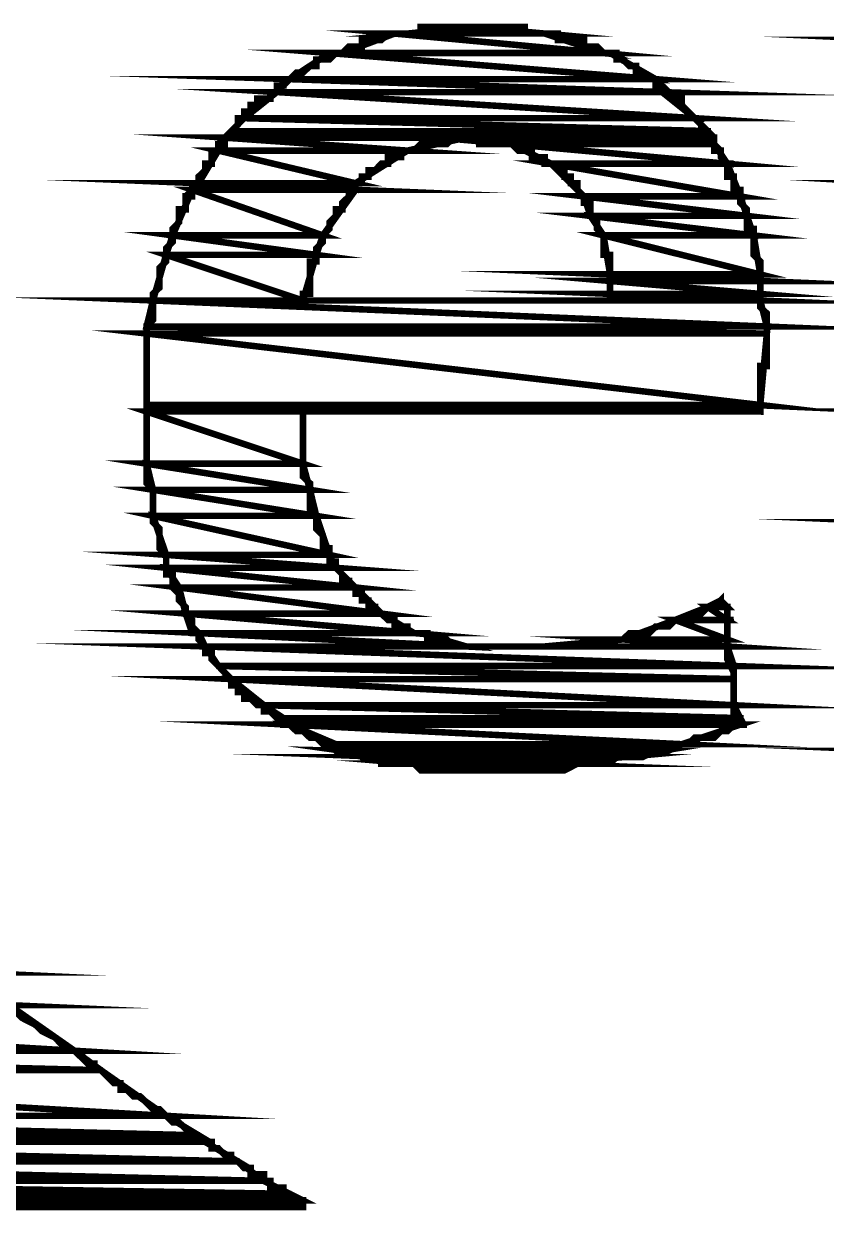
# Model space of a CAD drawing. Extents: x 0 to 210, y 0 to 297.
# Drawn here: x 14.73 to 19.94, y 14.43 to 22.14 of the extents above; entities that cross this region are included whole.
import ezdxf

# ---------------------------------------------------------------- set-up
doc = ezdxf.new("R2010")
doc.units = 0
doc.header["$MEASUREMENT"] = 0
doc.layers.add('C00-A5-DD', color=132, linetype='Continuous')
doc.layers.add('CDD-6E-00', color=32, linetype='Continuous')

msp = doc.modelspace()

# ---------------------------------------------------------------- linework, layer by layer
at = {"layer": 'C00-A5-DD', "const_width": 0.04233}
for points in [[(17.643, 22.1189), (17.6003, 22.1189), (17.5576, 22.1189), (17.5149, 22.1189), (17.4735, 22.1189), (17.4308, 22.1189), (17.3881, 22.1189), (17.3468, 22.1189), (17.304, 22.1189), (17.304, 22.0762), (17.2613, 22.0762), (17.2186, 22.0762), (17.1772, 22.0762), (17.1345, 22.0762), (17.0918, 22.0762), (17.0491, 22.0348), (17.0077, 22.0348), (16.965, 22.0348), (16.9223, 22.0348), (16.9223, 21.9921), (16.881, 21.9921), (16.8383, 21.9921), (16.7955, 21.9494), (16.7528, 21.9494), (16.7115, 21.9081), (16.6688, 21.9081), (16.626, 21.9081), (16.626, 21.8653), (16.5847, 21.8653), (16.5392, 21.8226), (16.4965, 21.8226), (16.4538, 21.7799), (16.4124, 21.7799), (16.4124, 21.7386), (16.3697, 21.7386), (16.3697, 21.6958), (16.327, 21.6958), (16.327, 21.6531), (16.2857, 21.6531), (16.2429, 21.6531), (16.2429, 21.6118), (16.2002, 21.6118), (16.2002, 21.569), (16.1575, 21.569), (16.1575, 21.5263), (16.1162, 21.5263), (16.1162, 21.4836), (16.0734, 21.4423), (16.0734, 21.3996), (16.0307, 21.3996), (16.0307, 21.3568), (15.9894, 21.3568), (15.9894, 21.3155), (15.9466, 21.3155), (15.9466, 21.2728), (15.9466, 21.2301), (15.9039, 21.2301), (15.9039, 21.1873), (15.8612, 21.146), (15.8612, 21.1033), (15.8199, 21.1033), (15.8199, 21.0606), (15.8199, 21.0178), (15.7772, 21.0178), (15.7772, 20.9765), (15.7772, 20.9338), (15.7345, 20.9338), (15.7345, 20.8911), (15.7345, 20.8497), (15.6931, 20.807), (15.6931, 20.7643), (15.6931, 20.7216), (15.6504, 20.6802), (15.6504, 20.6375), (15.6504, 20.5948), (15.6077, 20.5534), (15.6077, 20.5107), (15.6077, 20.468), (15.6077, 20.4253), (15.5649, 20.384), (15.5649, 20.3412), (15.5649, 20.2985), (15.5649, 20.2572), (15.5649, 20.2144), (15.5236, 20.1717), (15.5236, 20.1263), (15.5236, 20.0849), (15.5236, 20.0422), (15.5236, 19.9995), (15.5236, 19.9581), (15.5236, 19.9154), (15.5236, 19.8727), (15.5236, 19.83), (15.5236, 19.7886), (15.5236, 19.7459), (15.5236, 19.7032), (15.5236, 19.6619), (15.5236, 19.6191), (15.5236, 19.5764), (15.5236, 19.5337), (15.5236, 19.4923), (15.5236, 19.4496), (15.5236, 19.4069), (15.5236, 19.3642), (15.5236, 19.3228), (15.5236, 19.2801), (15.5236, 19.2374), (15.5236, 19.1961), (15.5236, 19.1534), (15.5649, 19.1106), (15.5649, 19.0679), (15.5649, 19.0266), (15.5649, 18.9839), (15.5649, 18.9411), (15.5649, 18.8998), (15.6077, 18.8571), (15.6077, 18.8143), (15.6077, 18.7716), (15.6077, 18.7303), (15.6504, 18.6876), (15.6504, 18.6449), (15.6504, 18.6035), (15.6504, 18.5608), (15.6931, 18.5608), (15.6931, 18.5181), (15.6931, 18.4754), (15.7345, 18.434), (15.7345, 18.3913), (15.7772, 18.3486), (15.7772, 18.3059), (15.8199, 18.2645), (15.8199, 18.2218), (15.8612, 18.1791), (15.8612, 18.1378), (15.9039, 18.0923), (15.9039, 18.0496), (15.9466, 18.0496), (15.9466, 18.0082), (15.9894, 17.9655), (16.0307, 17.9228), (16.0734, 17.88), (16.0734, 17.8387), (16.1162, 17.8387), (16.1162, 17.796), (16.1575, 17.796), (16.1575, 17.7533), (16.2002, 17.7533), (16.2429, 17.7105), (16.2857, 17.7105), (16.2857, 17.6692), (16.327, 17.6692), (16.3697, 17.6265), (16.4124, 17.5838), (16.4538, 17.5838), (16.4965, 17.5424), (16.5392, 17.5424), (16.5847, 17.4997), (16.626, 17.4997), (16.6688, 17.457), (16.7115, 17.457), (16.7528, 17.4143), (16.7955, 17.4143), (16.8383, 17.4143), (16.881, 17.4143), (16.9223, 17.3729), (16.965, 17.3729), (17.0077, 17.3729), (17.0491, 17.3729), (17.0491, 17.3302), (17.0918, 17.3302), (17.1345, 17.3302), (17.1772, 17.3302), (17.2186, 17.3302), (17.2613, 17.3302), (17.304, 17.2875), (17.3468, 17.2875), (17.3881, 17.2875), (17.4308, 17.2875), (17.4735, 17.2875), (17.5149, 17.2875), (17.5576, 17.2875), (17.6003, 17.2875), (17.643, 17.2875), (17.6844, 17.2875), (17.7271, 17.2875), (17.7698, 17.2875), (17.8112, 17.2875), (17.8966, 17.2875), (17.9393, 17.2875), (17.9807, 17.2875), (18.0689, 17.2875), (18.1102, 17.2875), (18.1956, 17.2875), (18.2383, 17.2875), (18.3224, 17.3302), (18.3651, 17.3302), (18.4065, 17.3302), (18.4919, 17.3302), (18.5346, 17.3302), (18.576, 17.3729), (18.6614, 17.3729), (18.7027, 17.3729), (18.7454, 17.3729), (18.8309, 17.4143), (18.8722, 17.4143), (18.915, 17.4143), (19.0004, 17.457)], [(16.626, 19.6191), (16.6688, 19.6191), (16.7115, 19.6191), (16.7528, 19.6191), (16.7955, 19.6191), (16.8383, 19.6191), (16.881, 19.6191), (16.9223, 19.6191), (16.965, 19.6191), (17.0077, 19.6191), (17.0491, 19.6191), (17.0918, 19.6191), (17.1345, 19.6191), (17.1772, 19.6191), (17.2186, 19.6191), (17.2613, 19.6191), (17.304, 19.6191), (17.3468, 19.6191), (17.3881, 19.6191), (17.4308, 19.6191), (17.4735, 19.6191), (17.5149, 19.6191), (17.5576, 19.6191), (17.643, 19.6191), (17.7271, 19.6191), (17.8112, 19.6191), (17.8966, 19.6191), (18.0261, 19.6191), (18.1956, 19.6191), (18.2797, 19.6191), (18.3651, 19.6191), (18.4065, 19.6191), (18.4492, 19.6191), (18.4919, 19.6191), (18.5346, 19.6191), (18.576, 19.6191), (18.6187, 19.6191), (18.6614, 19.6191), (18.7027, 19.6191), (18.7454, 19.6191), (18.7882, 19.6191), (18.8309, 19.6191), (18.8722, 19.6191), (18.915, 19.6191), (18.9577, 19.6191), (19.0004, 19.6191), (19.0417, 19.6191), (19.0845, 19.6191), (19.1272, 19.6191), (19.1685, 19.6191), (19.2112, 19.6191), (19.2539, 19.6191), (19.2967, 19.6191), (19.338, 19.6191), (19.3807, 19.6191), (19.4235, 19.6191), (19.4675, 19.6191), (19.5103, 19.6191), (19.5103, 19.6619), (19.5103, 19.7032), (19.5103, 19.7459), (19.5103, 19.7886), (19.5103, 19.83), (19.5103, 19.8727), (19.5103, 19.9154), (19.553, 19.9154), (19.553, 19.9581), (19.553, 19.9995), (19.553, 20.0422), (19.553, 20.0849), (19.553, 20.1263), (19.553, 20.1717), (19.553, 20.2144), (19.553, 20.2572), (19.5103, 20.2985), (19.5103, 20.3412), (19.5103, 20.384), (19.5103, 20.4253), (19.5103, 20.468), (19.5103, 20.5107), (19.5103, 20.5534), (19.5103, 20.5948), (19.4675, 20.6375), (19.4675, 20.6802), (19.4675, 20.7216), (19.4675, 20.7643), (19.4675, 20.807), (19.4235, 20.807), (19.4235, 20.8497), (19.4235, 20.8911), (19.4235, 20.9338), (19.3807, 20.9765), (19.3807, 21.0178), (19.3807, 21.0606), (19.338, 21.0606), (19.338, 21.1033), (19.338, 21.146), (19.2967, 21.146), (19.2967, 21.1873), (19.2967, 21.2301), (19.2539, 21.2728), (19.2539, 21.3155), (19.2112, 21.3155), (19.2112, 21.3568), (19.2112, 21.3996), (19.1685, 21.3996), (19.1685, 21.4423), (19.1272, 21.4423), (19.1272, 21.4836), (19.0845, 21.5263), (19.0417, 21.569), (19.0004, 21.6118), (19.0004, 21.6531), (18.9577, 21.6531), (18.915, 21.6958), (18.8722, 21.7386), (18.8309, 21.7386), (18.8309, 21.7799), (18.7882, 21.7799), (18.7454, 21.8226), (18.7027, 21.8226), (18.7027, 21.8653), (18.6614, 21.8653), (18.6187, 21.9081), (18.576, 21.9081), (18.576, 21.9494), (18.5346, 21.9494), (18.4919, 21.9494), (18.4492, 21.9921), (18.4065, 21.9921), (18.3651, 21.9921), (18.3651, 22.0348), (18.3224, 22.0348), (18.2797, 22.0348), (18.2383, 22.0348), (18.1956, 22.0348), (18.1956, 22.0762), (18.1529, 22.0762), (18.1102, 22.0762), (18.0689, 22.0762), (18.0261, 22.0762), (17.9807, 22.0762), (17.9807, 22.1189), (17.9393, 22.1189), (17.8966, 22.1189), (17.8539, 22.1189), (17.8112, 22.1189), (17.7698, 22.1189), (17.7271, 22.1189), (17.6844, 22.1189), (17.643, 22.1189)], [(16.5392, 20.3412), (16.5392, 20.384), (16.5847, 20.384), (16.5847, 20.4253), (16.5847, 20.468), (16.5847, 20.5107), (16.5847, 20.5534), (16.5847, 20.5948), (16.626, 20.5948), (16.626, 20.6375), (16.626, 20.6802), (16.6688, 20.7216), (16.6688, 20.7643), (16.7115, 20.807), (16.7115, 20.8497), (16.7528, 20.8911), (16.7528, 20.9338), (16.7955, 20.9338), (16.7955, 20.9765), (16.8383, 21.0178), (16.8383, 21.0606), (16.881, 21.0606), (16.881, 21.1033), (16.9223, 21.1033), (16.9223, 21.146), (16.965, 21.146), (16.965, 21.1873), (17.0077, 21.1873), (17.0491, 21.2301), (17.0918, 21.2301), (17.0918, 21.2728), (17.1345, 21.2728), (17.1772, 21.2728), (17.1772, 21.3155), (17.2186, 21.3155), (17.2613, 21.3155), (17.304, 21.3568), (17.3468, 21.3568), (17.3881, 21.3568), (17.4308, 21.3568), (17.4735, 21.3568), (17.5149, 21.3996), (17.5576, 21.3996), (17.6003, 21.3996), (17.643, 21.3996), (17.6844, 21.3996), (17.6844, 21.3568), (17.7271, 21.3568), (17.7698, 21.3568), (17.8112, 21.3568), (17.8539, 21.3568), (17.8966, 21.3568), (17.9393, 21.3155), (17.9807, 21.3155), (18.0261, 21.3155), (18.0261, 21.2728), (18.0689, 21.2728), (18.1102, 21.2728), (18.1102, 21.2301), (18.1529, 21.2301), (18.1956, 21.1873), (18.2383, 21.1873), (18.2383, 21.146), (18.2797, 21.146), (18.2797, 21.1033), (18.3224, 21.1033), (18.3224, 21.0606), (18.3651, 21.0178), (18.3651, 20.9765), (18.4065, 20.9765), (18.4065, 20.9338), (18.4065, 20.8911), (18.4492, 20.8911), (18.4492, 20.8497), (18.4492, 20.807), (18.4919, 20.7643), (18.4919, 20.7216), (18.4919, 20.6802), (18.4919, 20.6375), (18.5346, 20.6375), (18.5346, 20.5948), (18.5346, 20.5534), (18.5346, 20.5107), (18.5346, 20.468), (18.5346, 20.4253), (18.5346, 20.384), (18.5346, 20.3412), (18.4919, 20.3412), (18.4492, 20.3412), (18.4065, 20.3412), (18.3651, 20.3412), (18.3224, 20.3412), (18.2797, 20.3412), (18.2383, 20.3412), (18.1956, 20.3412), (18.1529, 20.3412), (18.1102, 20.3412), (18.0689, 20.3412), (18.0261, 20.3412), (17.9807, 20.3412), (17.9393, 20.3412), (17.8966, 20.3412), (17.8539, 20.3412), (17.8112, 20.3412), (17.7271, 20.3412), (17.643, 20.3412), (17.6003, 20.3412), (17.4308, 20.3412), (17.3881, 20.3412), (17.304, 20.3412), (17.2613, 20.3412), (17.2186, 20.3412), (17.1772, 20.3412), (17.1345, 20.3412), (17.0918, 20.3412), (17.0491, 20.3412), (17.0077, 20.3412), (16.965, 20.3412), (16.9223, 20.3412), (16.881, 20.3412), (16.8383, 20.3412), (16.7955, 20.3412), (16.7528, 20.3412), (16.7115, 20.3412)], [(16.7115, 20.3412), (16.6688, 20.3412), (16.626, 20.3412), (16.5847, 20.3412), (16.5392, 20.3412)], [(19.0004, 17.457), (19.0417, 17.457), (19.0845, 17.4997), (19.1272, 17.4997), (19.2112, 17.4997), (19.2539, 17.5424), (19.2967, 17.5424), (19.338, 17.5838), (19.3807, 17.5838), (19.3807, 17.6265), (19.338, 17.6265), (19.338, 17.6692), (19.338, 17.7105), (19.338, 17.7533), (19.338, 17.796), (19.338, 17.8387), (19.338, 17.88), (19.338, 17.9228), (19.2967, 18.0082), (19.2967, 18.0496), (19.2967, 18.0923), (19.2967, 18.1378), (19.2967, 18.1791), (19.2967, 18.2218), (19.2967, 18.2645), (19.2967, 18.3059), (19.2967, 18.3486), (19.2539, 18.3486), (19.2539, 18.3913), (19.2112, 18.3486), (19.1685, 18.3486), (19.1272, 18.3059), (19.0845, 18.3059), (19.0417, 18.2645), (19.0004, 18.2645), (18.9577, 18.2645), (18.915, 18.2218), (18.8722, 18.2218), (18.8309, 18.2218), (18.7882, 18.1791), (18.7454, 18.1791), (18.6614, 18.1791), (18.6187, 18.1378), (18.576, 18.1378), (18.5346, 18.1378), (18.4919, 18.1378), (18.4492, 18.1378), (18.3651, 18.0923), (18.3224, 18.0923), (18.2797, 18.0923), (18.2383, 18.0923), (18.1956, 18.0923), (18.1102, 18.0923), (18.0689, 18.0923), (18.0261, 18.0923), (17.9807, 18.0923), (17.9393, 18.0923), (17.8966, 18.0923), (17.8539, 18.0923), (17.8112, 18.0923), (17.7698, 18.0923), (17.7271, 18.0923), (17.6844, 18.0923), (17.643, 18.0923), (17.6003, 18.0923), (17.5576, 18.0923), (17.5149, 18.0923), (17.4735, 18.1378), (17.4308, 18.1378), (17.3881, 18.1378), (17.3468, 18.1378), (17.3468, 18.1791), (17.304, 18.1791), (17.2613, 18.1791), (17.2186, 18.1791), (17.2186, 18.2218), (17.1772, 18.2218), (17.1345, 18.2218), (17.1345, 18.2645), (17.0918, 18.2645), (17.0491, 18.3059), (17.0077, 18.3059), (17.0077, 18.3486), (16.965, 18.3486), (16.965, 18.3913), (16.9223, 18.3913), (16.9223, 18.434), (16.881, 18.434), (16.881, 18.4754), (16.8383, 18.4754), (16.8383, 18.5181), (16.7955, 18.5181), (16.7955, 18.5608), (16.7528, 18.6035), (16.7528, 18.6449), (16.7115, 18.6449), (16.7115, 18.6876), (16.7115, 18.7303), (16.6688, 18.7303), (16.6688, 18.7716), (16.6688, 18.8143), (16.626, 18.8571), (16.626, 18.8998), (16.626, 18.9411), (16.5847, 18.9839), (16.5847, 19.0266), (16.5847, 19.0679), (16.5847, 19.1106), (16.5847, 19.1534), (16.5392, 19.1961), (16.5392, 19.2374), (16.5392, 19.2801), (16.5392, 19.3228), (16.5392, 19.3642), (16.5392, 19.4069), (16.5392, 19.4496), (16.5392, 19.4923), (16.5392, 19.5337), (16.5392, 19.5764), (16.5392, 19.6191), (16.5847, 19.6191), (16.626, 19.6191)], [(16.626, 19.6191), (16.6688, 19.6191)]]:
    msp.add_lwpolyline(points, dxfattribs=at)
for points in [[(17.643, 22.1189), (18.1102, 22.0762), (17.2186, 22.0762), (17.643, 22.1189)], [(17.1345, 22.0762), (18.4919, 21.9494), (16.7955, 21.9494), (17.1345, 22.0762)], [(18.1102, 22.0762), (17.1345, 22.0762), (18.4919, 21.9494), (18.1102, 22.0762)], [(18.1102, 22.0762), (17.2186, 22.0762), (17.1345, 22.0762), (18.1102, 22.0762)], [(17.2186, 22.0762), (18.1102, 22.0762), (18.1529, 22.0762), (17.2186, 22.0762)], [(21.3761, 22.0348), (20.4418, 22.0348), (21.3761, 21.9921), (21.3761, 22.0348)], [(18.5346, 21.9494), (16.7115, 21.9494), (18.8309, 21.7799), (18.5346, 21.9494)], [(16.7115, 21.9494), (18.8309, 21.7799), (16.4538, 21.7799), (16.7115, 21.9494)], [(16.7955, 21.9494), (18.5346, 21.9494), (16.7115, 21.9494), (16.7955, 21.9494)], [(18.4919, 21.9494), (16.7955, 21.9494), (18.5346, 21.9494), (18.4919, 21.9494)], [(18.8309, 21.7799), (16.4538, 21.7799), (18.8722, 21.6958), (18.8309, 21.7799)], [(16.4538, 21.7799), (18.8722, 21.6958), (16.3697, 21.6958), (16.4538, 21.7799)], [(18.8722, 21.6958), (16.3697, 21.6958), (19.0845, 21.5263), (18.8722, 21.6958)], [(16.3697, 21.6958), (19.0845, 21.5263), (16.1575, 21.5263), (16.3697, 21.6958)], [(16.1575, 21.5263), (19.1685, 21.4423), (16.0734, 21.4423), (16.1575, 21.5263)], [(19.0845, 21.5263), (16.1575, 21.5263), (19.1685, 21.4423), (19.0845, 21.5263)], [(16.0734, 21.4423), (19.1685, 21.3996), (16.0307, 21.3996), (16.0734, 21.4423)], [(19.1685, 21.4423), (16.0734, 21.4423), (19.1685, 21.3996), (19.1685, 21.4423)], [(17.6003, 21.3996), (16.0307, 21.3996), (17.2186, 21.3155), (17.6003, 21.3996)], [(16.0307, 21.3996), (17.2186, 21.3155), (15.9894, 21.3155), (16.0307, 21.3996)], [(17.6003, 21.3996), (19.2112, 21.3568), (17.8966, 21.3568), (17.6003, 21.3996)], [(19.2112, 21.3568), (17.8966, 21.3568), (19.2967, 21.2301), (19.2112, 21.3568)], [(19.1685, 21.3996), (17.6003, 21.3996), (19.2112, 21.3568), (19.1685, 21.3996)], [(17.8966, 21.3568), (19.2967, 21.2301), (18.1529, 21.2301), (17.8966, 21.3568)], [(17.2186, 21.3155), (15.9894, 21.3155), (16.881, 21.1033), (17.2186, 21.3155)], [(15.9894, 21.3155), (16.881, 21.1033), (15.8612, 21.1033), (15.9894, 21.3155)], [(19.2967, 21.2301), (18.1529, 21.2301), (19.3807, 21.0178), (19.2967, 21.2301)], [(18.1529, 21.2301), (19.3807, 21.0178), (18.3651, 21.0178), (18.1529, 21.2301)], [(19.2967, 21.2301), (18.1529, 21.2301), (19.2967, 21.2301)], [(18.1529, 21.2301), (19.2967, 21.2301), (19.338, 21.2301), (18.1529, 21.2301)], [(16.881, 21.1033), (15.8612, 21.1033), (16.881, 21.0606), (16.881, 21.1033)], [(15.8199, 21.0606), (16.6688, 20.7643), (15.6931, 20.7643), (15.8199, 21.0606)], [(16.881, 21.0606), (15.8199, 21.0606), (16.6688, 20.7643), (16.881, 21.0606)], [(15.8612, 21.1033), (16.881, 21.0606), (15.8199, 21.0606), (15.8612, 21.1033)], [(22.0955, 21.1033), (20.4418, 21.1033), (21.9687, 21.0178), (22.0955, 21.1033)], [(19.3807, 21.0178), (18.3651, 21.0178), (19.4235, 20.8911), (19.3807, 21.0178)], [(18.3651, 21.0178), (19.4235, 20.8911), (18.4065, 20.8911), (18.3651, 21.0178)], [(19.4235, 20.8911), (18.4065, 20.8911), (19.4675, 20.7643), (19.4235, 20.8911)], [(18.4065, 20.8911), (19.4675, 20.7643), (18.4919, 20.7643), (18.4065, 20.8911)], [(16.6688, 20.7643), (15.6931, 20.7643), (16.626, 20.6375), (16.6688, 20.7643)], [(15.6931, 20.7643), (16.626, 20.6375), (15.6504, 20.6375), (15.6931, 20.7643)], [(19.4675, 20.7643), (18.4919, 20.7643), (19.5103, 20.5107), (19.4675, 20.7643)], [(18.4919, 20.7643), (19.5103, 20.5107), (18.5346, 20.5107), (18.4919, 20.7643)], [(16.626, 20.6375), (15.6504, 20.6375), (16.5392, 20.3412), (16.626, 20.6375)], [(15.6504, 20.6375), (16.5392, 20.3412), (15.5649, 20.3412), (15.6504, 20.6375)], [(19.5103, 20.5107), (18.5346, 20.5107), (19.5103, 20.468), (19.5103, 20.5107)], [(18.5346, 20.5107), (19.5103, 20.468), (18.5346, 20.468), (18.5346, 20.5107)], [(19.5103, 20.468), (18.5346, 20.468), (19.5103, 20.384), (19.5103, 20.468)], [(18.5346, 20.468), (19.5103, 20.384), (18.5346, 20.384), (18.5346, 20.468)], [(19.5103, 20.3412), (15.5649, 20.3412), (19.553, 20.1717), (19.5103, 20.3412)], [(15.5649, 20.3412), (19.553, 20.1717), (15.5236, 20.1717), (15.5649, 20.3412)], [(19.5103, 20.384), (18.5346, 20.384), (19.5103, 20.3412), (19.5103, 20.384)], [(18.5346, 20.384), (19.5103, 20.3412), (18.5346, 20.3412), (18.5346, 20.384)], [(19.553, 20.1263), (15.5236, 20.1263), (19.5103, 19.6619), (19.553, 20.1263)], [(15.5236, 20.1717), (19.553, 20.1263), (15.5236, 20.1263), (15.5236, 20.1717)], [(19.553, 20.1717), (15.5236, 20.1717), (19.553, 20.1263), (19.553, 20.1717)], [(15.5236, 20.1263), (19.5103, 19.6619), (15.5236, 19.6619), (15.5236, 20.1263)], [(15.5236, 19.6619), (19.5103, 19.6191), (15.5236, 19.6191), (15.5236, 19.6619)], [(19.5103, 19.6619), (15.5236, 19.6619), (19.5103, 19.6191), (19.5103, 19.6619)], [(16.5392, 19.6191), (15.5236, 19.6191), (16.5392, 19.2801), (16.5392, 19.6191)], [(15.5236, 19.6191), (16.5392, 19.2801), (15.5236, 19.2801), (15.5236, 19.6191)], [(21.4175, 19.6191), (20.4418, 19.6191), (21.4175, 19.5764), (21.4175, 19.6191)], [(16.5392, 19.2801), (15.5236, 19.2801), (16.5847, 19.1106), (16.5392, 19.2801)], [(15.5236, 19.2801), (16.5847, 19.1106), (15.5649, 19.1106), (15.5236, 19.2801)], [(16.5847, 19.1106), (15.5649, 19.1106), (16.626, 18.9411), (16.5847, 19.1106)], [(15.5649, 19.1106), (16.626, 18.9411), (15.5649, 18.9411), (15.5649, 19.1106)], [(16.626, 18.9411), (15.5649, 18.9411), (16.7115, 18.6876), (16.626, 18.9411)], [(15.5649, 18.9411), (16.7115, 18.6876), (15.6504, 18.6876), (15.5649, 18.9411)], [(21.4175, 18.8998), (20.4418, 18.8998), (21.4175, 18.8571), (21.4175, 18.8998)], [(16.7115, 18.6876), (15.6504, 18.6876), (16.7528, 18.6035), (16.7115, 18.6876)], [(15.6504, 18.6876), (16.7528, 18.6035), (15.6504, 18.6035), (15.6504, 18.6876)], [(16.7528, 18.6035), (15.6504, 18.6035), (16.881, 18.4754), (16.7528, 18.6035)], [(15.6504, 18.6035), (16.881, 18.4754), (15.7345, 18.4754), (15.6504, 18.6035)], [(16.881, 18.4754), (15.7345, 18.4754), (17.0491, 18.3059), (16.881, 18.4754)], [(15.7345, 18.4754), (17.0491, 18.3059), (15.7772, 18.3059), (15.7345, 18.4754)], [(19.1685, 18.3486), (19.2967, 18.2645), (18.9577, 18.2645), (19.1685, 18.3486)], [(19.2539, 18.3913), (19.2967, 18.3486), (19.1685, 18.3486), (19.2539, 18.3913)], [(19.2967, 18.3486), (19.1685, 18.3486), (19.2967, 18.2645), (19.2967, 18.3486)], [(17.0491, 18.3059), (15.7772, 18.3059), (17.2613, 18.1791), (17.0491, 18.3059)], [(15.7772, 18.3059), (17.2613, 18.1791), (15.8199, 18.1791), (15.7772, 18.3059)], [(18.9577, 18.2645), (19.2967, 18.1378), (18.6187, 18.1378), (18.9577, 18.2645)], [(19.2967, 18.2645), (18.9577, 18.2645), (19.2967, 18.1378), (19.2967, 18.2645)], [(19.2967, 18.2645), (18.9577, 18.2645), (19.2967, 18.2645)], [(18.9577, 18.2645), (19.2967, 18.2645), (19.338, 18.2645), (18.9577, 18.2645)], [(17.304, 18.1791), (15.8612, 18.1791), (17.6003, 18.0923), (17.304, 18.1791)], [(17.2613, 18.1791), (15.8199, 18.1791), (17.304, 18.1791), (17.2613, 18.1791)], [(15.8199, 18.1791), (17.304, 18.1791), (15.8612, 18.1791), (15.8199, 18.1791)], [(15.8612, 18.1791), (17.6003, 18.0923), (15.9039, 18.0923), (15.8612, 18.1791)], [(18.6187, 18.1378), (19.2967, 18.0923), (18.1102, 18.0923), (18.6187, 18.1378)], [(19.2967, 18.1378), (18.6187, 18.1378), (19.2967, 18.0923), (19.2967, 18.1378)], [(19.2967, 18.0923), (15.9039, 18.0923), (19.338, 17.9655), (19.2967, 18.0923)], [(15.9039, 18.0923), (19.338, 17.9655), (15.9894, 17.9655), (15.9039, 18.0923)], [(17.8966, 18.0923), (17.9393, 18.0923), (15.9039, 18.0923), (17.8966, 18.0923)], [(17.8966, 18.0923), (15.9039, 18.0923), (17.6003, 18.0923), (17.8966, 18.0923)], [(18.1102, 18.0923), (19.2967, 18.0923), (17.8966, 18.0923), (18.1102, 18.0923)], [(19.2967, 18.0923), (18.1102, 18.0923), (19.2967, 18.0923)], [(15.9894, 17.9655), (19.338, 17.88), (16.0734, 17.88), (15.9894, 17.9655)], [(19.338, 17.9655), (15.9894, 17.9655), (19.338, 17.88), (19.338, 17.9655)], [(19.338, 17.88), (16.0734, 17.88), (19.338, 17.7105), (19.338, 17.88)], [(16.0734, 17.88), (19.338, 17.7105), (16.2857, 17.7105), (16.0734, 17.88)], [(16.2857, 17.7105), (19.3807, 17.6265), (16.4124, 17.6265), (16.2857, 17.7105)], [(19.338, 17.7105), (16.2857, 17.7105), (19.3807, 17.6265), (19.338, 17.7105)], [(19.3807, 17.5838), (16.4538, 17.5838), (19.0004, 17.457), (19.3807, 17.5838)], [(16.4538, 17.5838), (19.0004, 17.457), (16.7528, 17.457), (16.4538, 17.5838)], [(16.4124, 17.6265), (19.3807, 17.5838), (16.4124, 17.5838), (16.4124, 17.6265)], [(19.3807, 17.6265), (16.4124, 17.6265), (19.3807, 17.5838), (19.3807, 17.6265)], [(19.3807, 17.5838), (16.4124, 17.5838), (16.4538, 17.5838), (19.3807, 17.5838)], [(16.4124, 17.5838), (19.3807, 17.5838), (19.4235, 17.5838), (16.4124, 17.5838)], [(16.7955, 17.4143), (18.6187, 17.3729), (17.0918, 17.3729), (16.7955, 17.4143)], [(16.7528, 17.457), (18.8722, 17.4143), (16.7955, 17.4143), (16.7528, 17.457)], [(19.0004, 17.457), (16.7528, 17.457), (18.8722, 17.4143), (19.0004, 17.457)], [(18.8722, 17.4143), (16.7955, 17.4143), (18.6187, 17.3729), (18.8722, 17.4143)], [(21.4175, 17.4143), (20.4418, 17.4143), (21.4175, 17.3729), (21.4175, 17.4143)], [(17.0918, 17.3729), (18.6187, 17.3729), (18.1529, 17.3302), (17.0918, 17.3729)], [(17.0918, 17.3729), (17.2613, 17.3302), (18.1529, 17.3302), (17.0918, 17.3729)], [(17.2613, 17.3302), (18.1529, 17.3302), (17.7698, 17.2875), (17.2613, 17.3302)]]:
    msp.add_lwpolyline(points, close=True, dxfattribs=at)
at = {"layer": 'C00-A5-DD'}
for points in [[(17.1345, 22.0762), (18.4919, 21.9494), (16.7955, 21.9494), (17.1345, 22.0762)], [(18.1102, 22.0762), (17.2186, 22.0762), (17.1345, 22.0762), (18.1102, 22.0762)], [(18.1102, 22.0762), (17.1345, 22.0762), (18.4919, 21.9494), (18.1102, 22.0762)], [(17.643, 22.1189), (18.1102, 22.0762), (17.2186, 22.0762), (17.643, 22.1189)], [(17.2186, 22.0762), (18.1102, 22.0762), (18.1529, 22.0762), (17.2186, 22.0762)], [(16.7115, 21.9494), (18.8309, 21.7799), (16.4538, 21.7799), (16.7115, 21.9494)], [(16.7955, 21.9494), (18.5346, 21.9494), (16.7115, 21.9494), (16.7955, 21.9494)], [(18.5346, 21.9494), (16.7115, 21.9494), (18.8309, 21.7799), (18.5346, 21.9494)], [(18.4919, 21.9494), (16.7955, 21.9494), (18.5346, 21.9494), (18.4919, 21.9494)], [(16.4538, 21.7799), (18.8722, 21.6958), (16.3697, 21.6958), (16.4538, 21.7799)], [(18.8309, 21.7799), (16.4538, 21.7799), (18.8722, 21.6958), (18.8309, 21.7799)], [(16.3697, 21.6958), (19.0845, 21.5263), (16.1575, 21.5263), (16.3697, 21.6958)], [(18.8722, 21.6958), (16.3697, 21.6958), (19.0845, 21.5263), (18.8722, 21.6958)], [(16.1575, 21.5263), (19.1685, 21.4423), (16.0734, 21.4423), (16.1575, 21.5263)], [(19.0845, 21.5263), (16.1575, 21.5263), (19.1685, 21.4423), (19.0845, 21.5263)], [(16.0734, 21.4423), (19.1685, 21.3996), (16.0307, 21.3996), (16.0734, 21.4423)], [(19.1685, 21.4423), (16.0734, 21.4423), (19.1685, 21.3996), (19.1685, 21.4423)], [(16.0307, 21.3996), (17.2186, 21.3155), (15.9894, 21.3155), (16.0307, 21.3996)], [(17.6003, 21.3996), (16.0307, 21.3996), (17.2186, 21.3155), (17.6003, 21.3996)], [(19.1685, 21.3996), (17.6003, 21.3996), (19.2112, 21.3568), (19.1685, 21.3996)], [(17.6003, 21.3996), (19.2112, 21.3568), (17.8966, 21.3568), (17.6003, 21.3996)], [(15.9894, 21.3155), (16.881, 21.1033), (15.8612, 21.1033), (15.9894, 21.3155)], [(17.2186, 21.3155), (15.9894, 21.3155), (16.881, 21.1033), (17.2186, 21.3155)], [(19.2112, 21.3568), (17.8966, 21.3568), (19.2967, 21.2301), (19.2112, 21.3568)], [(17.8966, 21.3568), (19.2967, 21.2301), (18.1529, 21.2301), (17.8966, 21.3568)], [(19.2967, 21.2301), (18.1529, 21.2301), (19.2967, 21.2301)], [(18.1529, 21.2301), (19.2967, 21.2301), (19.338, 21.2301), (18.1529, 21.2301)], [(19.2967, 21.2301), (18.1529, 21.2301), (19.3807, 21.0178), (19.2967, 21.2301)], [(18.1529, 21.2301), (19.3807, 21.0178), (18.3651, 21.0178), (18.1529, 21.2301)], [(15.8199, 21.0606), (16.6688, 20.7643), (15.6931, 20.7643), (15.8199, 21.0606)], [(15.8612, 21.1033), (16.881, 21.0606), (15.8199, 21.0606), (15.8612, 21.1033)], [(16.881, 21.0606), (15.8199, 21.0606), (16.6688, 20.7643), (16.881, 21.0606)], [(16.881, 21.1033), (15.8612, 21.1033), (16.881, 21.0606), (16.881, 21.1033)], [(19.3807, 21.0178), (18.3651, 21.0178), (19.4235, 20.8911), (19.3807, 21.0178)], [(18.3651, 21.0178), (19.4235, 20.8911), (18.4065, 20.8911), (18.3651, 21.0178)], [(19.4235, 20.8911), (18.4065, 20.8911), (19.4675, 20.7643), (19.4235, 20.8911)], [(18.4065, 20.8911), (19.4675, 20.7643), (18.4919, 20.7643), (18.4065, 20.8911)], [(15.6931, 20.7643), (16.626, 20.6375), (15.6504, 20.6375), (15.6931, 20.7643)], [(16.6688, 20.7643), (15.6931, 20.7643), (16.626, 20.6375), (16.6688, 20.7643)], [(19.4675, 20.7643), (18.4919, 20.7643), (19.5103, 20.5107), (19.4675, 20.7643)], [(18.4919, 20.7643), (19.5103, 20.5107), (18.5346, 20.5107), (18.4919, 20.7643)], [(15.6504, 20.6375), (16.5392, 20.3412), (15.5649, 20.3412), (15.6504, 20.6375)], [(16.626, 20.6375), (15.6504, 20.6375), (16.5392, 20.3412), (16.626, 20.6375)], [(19.5103, 20.5107), (18.5346, 20.5107), (19.5103, 20.468), (19.5103, 20.5107)], [(18.5346, 20.5107), (19.5103, 20.468), (18.5346, 20.468), (18.5346, 20.5107)], [(19.5103, 20.468), (18.5346, 20.468), (19.5103, 20.384), (19.5103, 20.468)], [(18.5346, 20.468), (19.5103, 20.384), (18.5346, 20.384), (18.5346, 20.468)], [(19.5103, 20.384), (18.5346, 20.384), (19.5103, 20.3412), (19.5103, 20.384)], [(18.5346, 20.384), (19.5103, 20.3412), (18.5346, 20.3412), (18.5346, 20.384)], [(15.5649, 20.3412), (19.553, 20.1717), (15.5236, 20.1717), (15.5649, 20.3412)], [(19.5103, 20.3412), (15.5649, 20.3412), (19.553, 20.1717), (19.5103, 20.3412)], [(19.553, 20.1717), (15.5236, 20.1717), (19.553, 20.1263), (19.553, 20.1717)], [(15.5236, 20.1717), (19.553, 20.1263), (15.5236, 20.1263), (15.5236, 20.1717)], [(19.553, 20.1263), (15.5236, 20.1263), (19.5103, 19.6619), (19.553, 20.1263)], [(15.5236, 20.1263), (19.5103, 19.6619), (15.5236, 19.6619), (15.5236, 20.1263)], [(19.5103, 19.6619), (15.5236, 19.6619), (19.5103, 19.6191), (19.5103, 19.6619)], [(15.5236, 19.6619), (19.5103, 19.6191), (15.5236, 19.6191), (15.5236, 19.6619)], [(16.5392, 19.6191), (15.5236, 19.6191), (16.5392, 19.2801), (16.5392, 19.6191)], [(15.5236, 19.6191), (16.5392, 19.2801), (15.5236, 19.2801), (15.5236, 19.6191)], [(16.5392, 19.2801), (15.5236, 19.2801), (16.5847, 19.1106), (16.5392, 19.2801)], [(15.5236, 19.2801), (16.5847, 19.1106), (15.5649, 19.1106), (15.5236, 19.2801)], [(16.5847, 19.1106), (15.5649, 19.1106), (16.626, 18.9411), (16.5847, 19.1106)], [(15.5649, 19.1106), (16.626, 18.9411), (15.5649, 18.9411), (15.5649, 19.1106)], [(16.626, 18.9411), (15.5649, 18.9411), (16.7115, 18.6876), (16.626, 18.9411)], [(15.5649, 18.9411), (16.7115, 18.6876), (15.6504, 18.6876), (15.5649, 18.9411)], [(16.7115, 18.6876), (15.6504, 18.6876), (16.7528, 18.6035), (16.7115, 18.6876)], [(15.6504, 18.6876), (16.7528, 18.6035), (15.6504, 18.6035), (15.6504, 18.6876)], [(16.7528, 18.6035), (15.6504, 18.6035), (16.881, 18.4754), (16.7528, 18.6035)], [(15.6504, 18.6035), (16.881, 18.4754), (15.7345, 18.4754), (15.6504, 18.6035)], [(16.881, 18.4754), (15.7345, 18.4754), (17.0491, 18.3059), (16.881, 18.4754)], [(15.7345, 18.4754), (17.0491, 18.3059), (15.7772, 18.3059), (15.7345, 18.4754)], [(19.2539, 18.3913), (19.2967, 18.3486), (19.1685, 18.3486), (19.2539, 18.3913)], [(17.0491, 18.3059), (15.7772, 18.3059), (17.2613, 18.1791), (17.0491, 18.3059)], [(15.7772, 18.3059), (17.2613, 18.1791), (15.8199, 18.1791), (15.7772, 18.3059)], [(19.1685, 18.3486), (19.2967, 18.2645), (18.9577, 18.2645), (19.1685, 18.3486)], [(19.2967, 18.3486), (19.1685, 18.3486), (19.2967, 18.2645), (19.2967, 18.3486)], [(18.9577, 18.2645), (19.2967, 18.1378), (18.6187, 18.1378), (18.9577, 18.2645)], [(19.2967, 18.2645), (18.9577, 18.2645), (19.2967, 18.2645)], [(18.9577, 18.2645), (19.2967, 18.2645), (19.338, 18.2645), (18.9577, 18.2645)], [(19.2967, 18.2645), (18.9577, 18.2645), (19.2967, 18.1378), (19.2967, 18.2645)], [(17.2613, 18.1791), (15.8199, 18.1791), (17.304, 18.1791), (17.2613, 18.1791)], [(15.8199, 18.1791), (17.304, 18.1791), (15.8612, 18.1791), (15.8199, 18.1791)], [(17.304, 18.1791), (15.8612, 18.1791), (17.6003, 18.0923), (17.304, 18.1791)], [(15.8612, 18.1791), (17.6003, 18.0923), (15.9039, 18.0923), (15.8612, 18.1791)], [(18.6187, 18.1378), (19.2967, 18.0923), (18.1102, 18.0923), (18.6187, 18.1378)], [(19.2967, 18.1378), (18.6187, 18.1378), (19.2967, 18.0923), (19.2967, 18.1378)], [(17.8966, 18.0923), (17.9393, 18.0923), (15.9039, 18.0923), (17.8966, 18.0923)], [(17.8966, 18.0923), (15.9039, 18.0923), (17.6003, 18.0923), (17.8966, 18.0923)], [(19.2967, 18.0923), (15.9039, 18.0923), (19.338, 17.9655), (19.2967, 18.0923)], [(15.9039, 18.0923), (19.338, 17.9655), (15.9894, 17.9655), (15.9039, 18.0923)], [(18.1102, 18.0923), (19.2967, 18.0923), (17.8966, 18.0923), (18.1102, 18.0923)], [(19.2967, 18.0923), (18.1102, 18.0923), (19.2967, 18.0923)], [(19.338, 17.9655), (15.9894, 17.9655), (19.338, 17.88), (19.338, 17.9655)], [(15.9894, 17.9655), (19.338, 17.88), (16.0734, 17.88), (15.9894, 17.9655)], [(19.338, 17.88), (16.0734, 17.88), (19.338, 17.7105), (19.338, 17.88)], [(16.0734, 17.88), (19.338, 17.7105), (16.2857, 17.7105), (16.0734, 17.88)], [(19.338, 17.7105), (16.2857, 17.7105), (19.3807, 17.6265), (19.338, 17.7105)], [(16.2857, 17.7105), (19.3807, 17.6265), (16.4124, 17.6265), (16.2857, 17.7105)], [(19.3807, 17.6265), (16.4124, 17.6265), (19.3807, 17.5838), (19.3807, 17.6265)], [(16.4124, 17.6265), (19.3807, 17.5838), (16.4124, 17.5838), (16.4124, 17.6265)], [(19.3807, 17.5838), (16.4124, 17.5838), (16.4538, 17.5838), (19.3807, 17.5838)], [(16.4124, 17.5838), (19.3807, 17.5838), (19.4235, 17.5838), (16.4124, 17.5838)], [(19.3807, 17.5838), (16.4538, 17.5838), (19.0004, 17.457), (19.3807, 17.5838)], [(16.4538, 17.5838), (19.0004, 17.457), (16.7528, 17.457), (16.4538, 17.5838)], [(19.0004, 17.457), (16.7528, 17.457), (18.8722, 17.4143), (19.0004, 17.457)], [(16.7528, 17.457), (18.8722, 17.4143), (16.7955, 17.4143), (16.7528, 17.457)], [(18.8722, 17.4143), (16.7955, 17.4143), (18.6187, 17.3729), (18.8722, 17.4143)], [(16.7955, 17.4143), (18.6187, 17.3729), (17.0918, 17.3729), (16.7955, 17.4143)], [(17.0918, 17.3729), (17.2613, 17.3302), (18.1529, 17.3302), (17.0918, 17.3729)], [(17.0918, 17.3729), (18.6187, 17.3729), (18.1529, 17.3302), (17.0918, 17.3729)], [(17.2613, 17.3302), (18.1529, 17.3302), (17.7698, 17.2875), (17.2613, 17.3302)]]:
    msp.add_lwpolyline(points, close=True, dxfattribs=at)
at = {"layer": 'CDD-6E-00', "const_width": 0.04233}
for points in [[(9.71243, 16.1878), (14.3771, 15.9728), (9.92463, 15.9728), (9.71243, 16.1878)], [(9.92463, 15.9728), (14.632, 15.7606), (10.0941, 15.7606), (9.92463, 15.9728)], [(14.632, 15.7606), (10.0941, 15.7606), (15.0551, 15.4643), (14.632, 15.7606)], [(10.0941, 15.7606), (15.0551, 15.4643), (10.4331, 15.4643), (10.0941, 15.7606)], [(10.4331, 15.4643), (15.2273, 15.3376), (10.5172, 15.3376), (10.4331, 15.4643)], [(15.0551, 15.4643), (10.4331, 15.4643), (15.2273, 15.3376), (15.0551, 15.4643)], [(15.2273, 15.3376), (10.5172, 15.3376), (15.6504, 15.0413), (15.2273, 15.3376)], [(10.5172, 15.3376), (15.6504, 15.0413), (10.859, 15.0413), (10.5172, 15.3376)], [(10.859, 15.0413), (15.8612, 14.9145), (11.0284, 14.9145), (10.859, 15.0413)], [(15.6504, 15.0413), (10.859, 15.0413), (15.8612, 14.9145), (15.6504, 15.0413)], [(11.0284, 14.9145), (15.9039, 14.8718), (11.0698, 14.8718), (11.0284, 14.9145)], [(11.0698, 14.8718), (16.1162, 14.745), (11.2393, 14.745), (11.0698, 14.8718)], [(15.8612, 14.9145), (11.0284, 14.9145), (15.9039, 14.8718), (15.8612, 14.9145)], [(15.9039, 14.8718), (11.0698, 14.8718), (16.1162, 14.745), (15.9039, 14.8718)], [(11.2393, 14.745), (16.2857, 14.6182), (11.3661, 14.6182), (11.2393, 14.745)], [(16.1162, 14.745), (11.2393, 14.745), (16.2857, 14.6182), (16.1162, 14.745)], [(11.3661, 14.6182), (16.4538, 14.5342), (11.4515, 14.5342), (11.3661, 14.6182)], [(16.2857, 14.6182), (11.3661, 14.6182), (16.4538, 14.5342), (16.2857, 14.6182)], [(11.4515, 14.5342), (16.5392, 14.4914), (11.5356, 14.4914), (11.4515, 14.5342)], [(16.4538, 14.5342), (11.4515, 14.5342), (16.5392, 14.4914), (16.4538, 14.5342)], [(11.5356, 14.4914), (16.5392, 14.4487), (11.5356, 14.4487), (11.5356, 14.4914)], [(16.5392, 14.4914), (11.5356, 14.4914), (16.5392, 14.4487), (16.5392, 14.4914)]]:
    msp.add_lwpolyline(points, close=True, dxfattribs=at)
at = {"layer": 'CDD-6E-00'}
for points in [[(14.632, 15.7606), (10.0941, 15.7606), (15.0551, 15.4643), (14.632, 15.7606)], [(10.0941, 15.7606), (15.0551, 15.4643), (10.4331, 15.4643), (10.0941, 15.7606)], [(15.0551, 15.4643), (10.4331, 15.4643), (15.2273, 15.3376), (15.0551, 15.4643)], [(10.4331, 15.4643), (15.2273, 15.3376), (10.5172, 15.3376), (10.4331, 15.4643)], [(15.2273, 15.3376), (10.5172, 15.3376), (15.6504, 15.0413), (15.2273, 15.3376)], [(10.5172, 15.3376), (15.6504, 15.0413), (10.859, 15.0413), (10.5172, 15.3376)], [(15.6504, 15.0413), (10.859, 15.0413), (15.8612, 14.9145), (15.6504, 15.0413)], [(10.859, 15.0413), (15.8612, 14.9145), (11.0284, 14.9145), (10.859, 15.0413)], [(15.8612, 14.9145), (11.0284, 14.9145), (15.9039, 14.8718), (15.8612, 14.9145)], [(11.0284, 14.9145), (15.9039, 14.8718), (11.0698, 14.8718), (11.0284, 14.9145)], [(15.9039, 14.8718), (11.0698, 14.8718), (16.1162, 14.745), (15.9039, 14.8718)], [(11.0698, 14.8718), (16.1162, 14.745), (11.2393, 14.745), (11.0698, 14.8718)], [(16.1162, 14.745), (11.2393, 14.745), (16.2857, 14.6182), (16.1162, 14.745)], [(11.2393, 14.745), (16.2857, 14.6182), (11.3661, 14.6182), (11.2393, 14.745)], [(16.2857, 14.6182), (11.3661, 14.6182), (16.4538, 14.5342), (16.2857, 14.6182)], [(11.3661, 14.6182), (16.4538, 14.5342), (11.4515, 14.5342), (11.3661, 14.6182)], [(16.4538, 14.5342), (11.4515, 14.5342), (16.5392, 14.4914), (16.4538, 14.5342)], [(11.4515, 14.5342), (16.5392, 14.4914), (11.5356, 14.4914), (11.4515, 14.5342)], [(16.5392, 14.4914), (11.5356, 14.4914), (16.5392, 14.4487), (16.5392, 14.4914)], [(11.5356, 14.4914), (16.5392, 14.4487), (11.5356, 14.4487), (11.5356, 14.4914)]]:
    msp.add_lwpolyline(points, close=True, dxfattribs=at)
at = {"layer": 'CDD-6E-00', "const_width": 0.04233}
msp.add_lwpolyline([(14.6734, 14.4487), (14.7588, 14.4487), (14.8428, 14.4487), (14.8856, 14.4487), (14.9696, 14.4487), (15.0124, 14.4487), (15.0978, 14.4487), (15.1419, 14.4487), (15.2273, 14.4487), (15.3114, 14.4487), (15.3541, 14.4487), (15.3954, 14.4487), (15.4382, 14.4487), (15.4809, 14.4487), (15.5236, 14.4487), (15.5649, 14.4487), (15.6077, 14.4487), (15.6504, 14.4487), (15.6931, 14.4487), (15.7345, 14.4487), (15.7772, 14.4487), (15.8199, 14.4487), (15.8612, 14.4487), (15.9039, 14.4487), (15.9466, 14.4487), (15.9894, 14.4487), (16.0307, 14.4487), (16.0734, 14.4487), (16.1162, 14.4487), (16.1575, 14.4487), (16.2002, 14.4487), (16.2429, 14.4487), (16.2857, 14.4487), (16.327, 14.4487), (16.3697, 14.4487), (16.4124, 14.4487), (16.4538, 14.4487), (16.4965, 14.4487), (16.5392, 14.4487), (16.5392, 14.4914), (16.4965, 14.4914), (16.4538, 14.5342), (16.4124, 14.5342), (16.4124, 14.5755), (16.3697, 14.5755), (16.327, 14.5755), (16.327, 14.6182), (16.2857, 14.6182), (16.2857, 14.661), (16.2429, 14.661), (16.2002, 14.661), (16.2002, 14.7023), (16.1575, 14.7023), (16.1162, 14.745), (16.0734, 14.745), (16.0734, 14.7877), (16.0307, 14.7877), (15.9894, 14.8305), (15.9466, 14.8305), (15.9466, 14.8718), (15.9039, 14.8718), (15.8612, 14.9145), (15.8199, 14.9145), (15.7772, 14.9572), (15.7345, 14.9986), (15.6931, 14.9986), (15.6504, 15.0413), (15.6077, 15.084), (15.5649, 15.084), (15.5236, 15.1267), (15.4809, 15.1681), (15.4382, 15.1681), (15.3954, 15.2108), (15.3541, 15.2108), (15.3541, 15.2535), (15.3114, 15.2535), (15.2687, 15.2962), (15.2273, 15.3376), (15.1846, 15.3376), (15.1846, 15.3803), (15.1419, 15.3803), (15.0978, 15.423), (15.0551, 15.4643), (15.0124, 15.4643), (14.9696, 15.5071), (14.9283, 15.5498), (14.8428, 15.5925), (14.8001, 15.6338), (14.7161, 15.6766), (14.6734, 15.7193)], dxfattribs=at)

doc.saveas('drawing.dxf')
